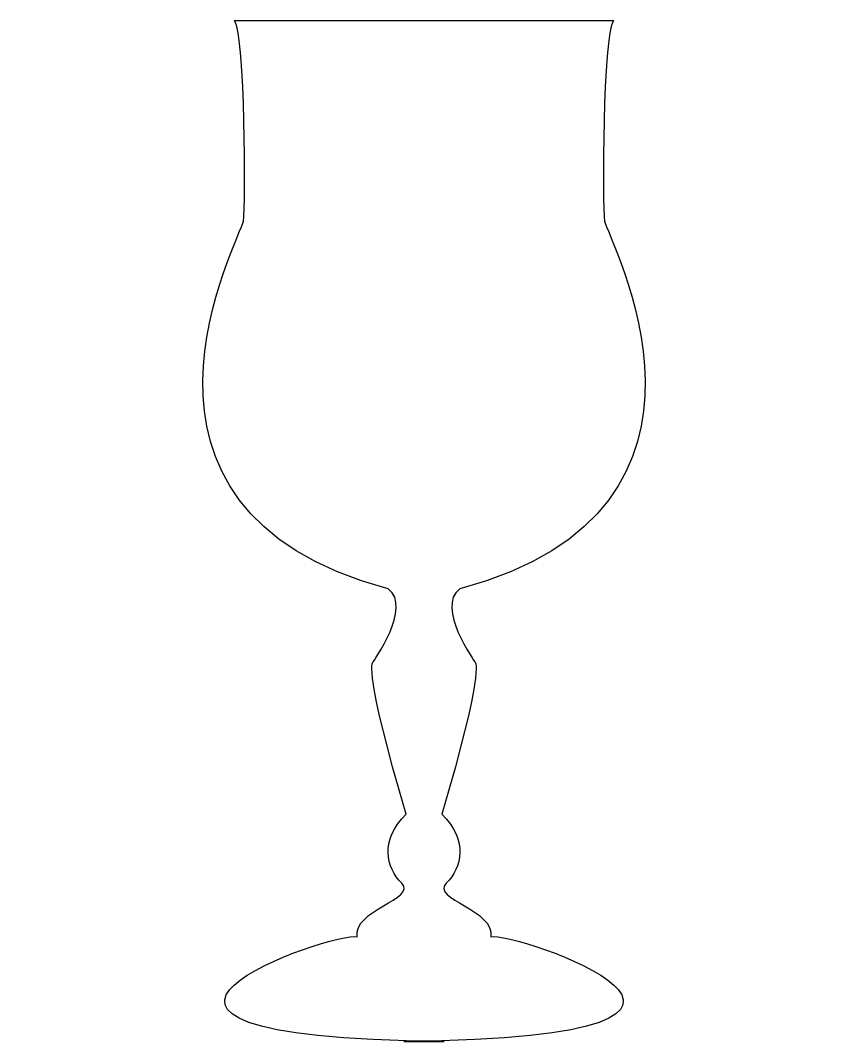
# Model space of a CAD drawing. Header units: centimetres. Extents: x -8.3 to 8.3, y -10.5 to 10.5.
import ezdxf

# ---------------------------------------------------------------- set-up
doc = ezdxf.new("R2010")
doc.units = ezdxf.units.CM
doc.header["$MEASUREMENT"] = 0
doc.layers.add('Camada 1', color=7, linetype='Continuous')

msp = doc.modelspace()

# ---------------------------------------------------------------- linework, layer by layer
at = {"layer": 'Camada 1'}
msp.add_open_spline([(-0.41079, -10.45263), (8.26167, -10.36135), (1.78012, -8.17044), (1.36935, -8.30739), (1.36935, -8.30739), (1.46066, -7.75962), (0.13697, -7.53139), (0.45641, -7.21186), (0.45641, -7.21186), (0.77603, -6.89235), (0.9129, -6.34466), (0.36513, -5.79689), (0.36513, -5.79689), (1.23241, -2.87565), (1.04985, -2.69306), (1.04985, -2.69306), (1.04985, -2.69306), (1.04985, -2.69306), (0.22827, -1.55194), (0.73031, -1.18676), (0.73031, -1.18676), (6.84671, 0.45643), (3.74286, 6.02507), (3.69722, 6.34458), (3.69722, 6.34458), (3.65158, 6.66409), (3.65154, 10.13309), (3.8798, 10.45263), (3.8798, 10.45263), (3.8798, 10.45263), (0, 10.45263), (0, 10.45263), (0, 10.45263), (0, 10.45263), (-3.8798, 10.45263), (-3.8798, 10.45263), (-3.8798, 10.45263), (-3.65157, 10.13309), (-3.65157, 6.66411), (-3.69721, 6.3446), (-3.69721, 6.3446), (-3.74288, 6.02506), (-6.8467, 0.45646), (-0.73033, -1.18674), (-0.73033, -1.18674), (-0.22826, -1.55192), (-1.04987, -2.69304), (-1.04987, -2.69304), (-1.04987, -2.69304), (-1.04987, -2.69304), (-1.23246, -2.8756), (-0.36521, -5.79687), (-0.36521, -5.79687), (-0.91295, -6.34464), (-0.77603, -6.89232), (-0.45652, -7.21184), (-0.45652, -7.21184), (-0.13698, -7.53138), (-1.46067, -7.75961), (-1.36939, -8.30737), (-1.36939, -8.30737), (-1.78021, -8.17042), (-8.26173, -10.36133), (0.41073, -10.45261), (0.41073, -10.45261), (0.41073, -10.45261), (-0.41079, -10.4526), (-0.41079, -10.4526), (-0.41079, -10.4526), (-0.41079, -10.4526), (-0.41079, -10.45263), (-0.41079, -10.45263)], degree=3, knots=[0, 0, 0, 0, 0.05263158, 0.05263158, 0.05263158, 0.05263158, 0.10526316, 0.10526316, 0.10526316, 0.10526316, 0.15789474, 0.15789474, 0.15789474, 0.15789474, 0.21052632, 0.21052632, 0.21052632, 0.21052632, 0.26315789, 0.26315789, 0.26315789, 0.26315789, 0.31578947, 0.31578947, 0.31578947, 0.31578947, 0.36842105, 0.36842105, 0.36842105, 0.36842105, 0.42105263, 0.42105263, 0.42105263, 0.42105263, 0.47368421, 0.47368421, 0.47368421, 0.47368421, 0.52631579, 0.52631579, 0.52631579, 0.52631579, 0.57894737, 0.57894737, 0.57894737, 0.57894737, 0.63157895, 0.63157895, 0.63157895, 0.63157895, 0.68421053, 0.68421053, 0.68421053, 0.68421053, 0.73684211, 0.73684211, 0.73684211, 0.73684211, 0.78947368, 0.78947368, 0.78947368, 0.78947368, 0.84210526, 0.84210526, 0.84210526, 0.84210526, 0.89473684, 0.89473684, 0.89473684, 0.89473684, 1, 1, 1, 1], dxfattribs=at)

doc.saveas('drawing.dxf')
